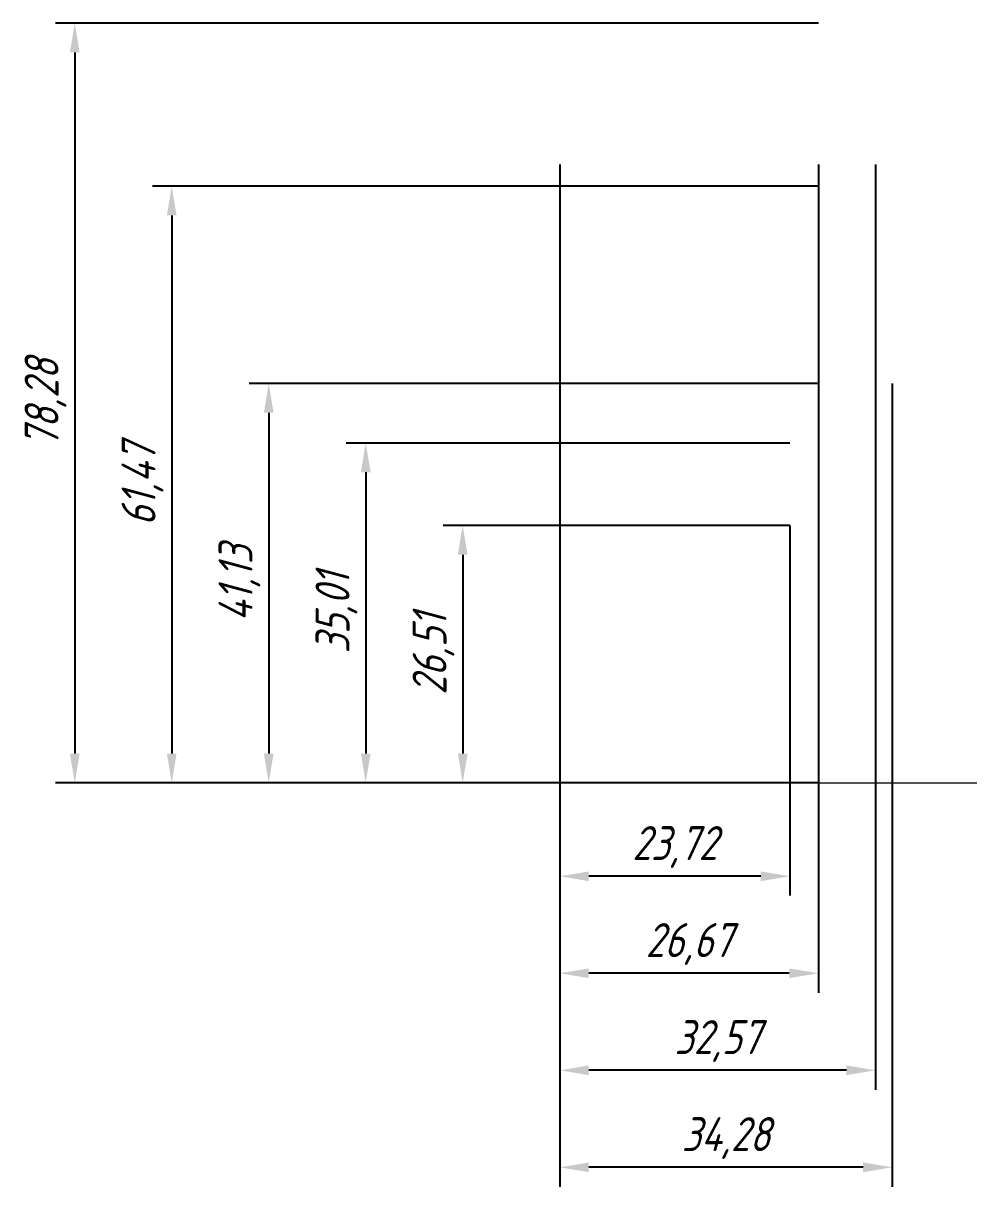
# Paper-space layout 'А1' of a CAD drawing. Header units: millimetres. Extents: x -63 to 840, y -1 to 593.
# Drawn here: x 391.1 to 489.4, y 293.3 to 413.2 of the extents above; entities that cross this region are included whole.
import ezdxf

# ---------------------------------------------------------------- set-up
doc = ezdxf.new("R2010")
doc.units = ezdxf.units.MM
doc.header["$LTSCALE"] = 0.5
doc.layers.get('0').update_dxf_attribs({"lineweight": 15})
doc.styles.add('GOST type A0', font='', dxfattribs={"oblique": 15, "height": 3.5})
doc.styles.get('GOST type A0').set_extended_font_data('GOST type A')
doc.dimstyles.new('GOST type A', dxfattribs={"dimtxt": 3.5, "dimasz": 3, "dimexe": 2, "dimexo": 0, "dimgap": 1, "dimtad": 1, "dimtoh": 1, "dimtxsty": 'GOST type A0', "dimcen": 0, "dimazin": 2, "dimtfac": 1, "dimtmove": 0, "dimatfit": 3, "dimfxl": 1, "dimarcsym": 0})

# ---------------------------------------------------------------- blocks, each defined once
blk = doc.blocks.new('*D12')
at = {"color": 0, "lineweight": -2, "transparency": 16777216}
for p, q in [((446.3979001768716, 361.462759938034), (446.3979001768716, 323.3177420953728)), ((470.1218129190855, 361.462759938034), (470.1218129190855, 323.3177420953728)), ((467.1218129190855, 325.3177420953728), (449.3979001768716, 325.3177420953728))]:
    blk.add_line(p, q, dxfattribs=at)
at = {"color": 0, "transparency": 16777216}
for points in [[(449.3979001768716, 325.8177420953728), (449.3979001768716, 324.8177420953728), (446.3979001768716, 325.3177420953728)], [(467.1218129190855, 325.8177420953728), (467.1218129190855, 324.8177420953728), (470.1218129190855, 325.3177420953728)]]:
    blk.add_solid(points, dxfattribs=at)
at = {"color": 0, "transparency": 16777216, "insert": (458.2598565479786, 328.3302420953728), "char_height": 3.5, "attachment_point": 5, "style": 'GOST type A0'}
blk.add_mtext('23,72', dxfattribs=at)
blk = doc.blocks.new('*D13')
at = {"color": 0, "lineweight": -2, "transparency": 16777216}
for p, q in [((446.3979001768716, 398.6828427976282), (446.3979001768716, 313.3177420953728)), ((473.0718145754272, 398.6828427976282), (473.0718145754272, 313.3177420953728)), ((470.0718145754272, 315.3177420953728), (449.3979001768716, 315.3177420953728))]:
    blk.add_line(p, q, dxfattribs=at)
at = {"color": 0, "transparency": 16777216}
for points in [[(449.3979001768716, 315.8177420953728), (449.3979001768716, 314.8177420953728), (446.3979001768716, 315.3177420953728)], [(470.0718145754272, 315.8177420953728), (470.0718145754272, 314.8177420953728), (473.0718145754272, 315.3177420953728)]]:
    blk.add_solid(points, dxfattribs=at)
at = {"color": 0, "transparency": 16777216, "insert": (459.7348573761494, 318.3302420953728), "char_height": 3.5, "attachment_point": 5, "style": 'GOST type A0'}
blk.add_mtext('26,67', dxfattribs=at)
blk = doc.blocks.new('*D14')
at = {"color": 0, "lineweight": -2, "transparency": 16777216}
for p, q in [((446.3979001768716, 398.6828427976282), (446.3979001768716, 303.3177420953728)), ((478.9652039798325, 398.6828427976282), (478.9652039798325, 303.3177420953728)), ((475.9652039798325, 305.3177420953728), (449.3979001768716, 305.3177420953728))]:
    blk.add_line(p, q, dxfattribs=at)
at = {"color": 0, "transparency": 16777216}
for points in [[(449.3979001768716, 305.8177420953728), (449.3979001768716, 304.8177420953728), (446.3979001768716, 305.3177420953728)], [(475.9652039798325, 305.8177420953728), (475.9652039798325, 304.8177420953728), (478.9652039798325, 305.3177420953728)]]:
    blk.add_solid(points, dxfattribs=at)
at = {"color": 0, "transparency": 16777216, "insert": (462.6815520783521, 308.3302420953728), "char_height": 3.5, "attachment_point": 5, "style": 'GOST type A0'}
blk.add_mtext('32,57', dxfattribs=at)
blk = doc.blocks.new('*D15')
at = {"color": 0, "lineweight": -2, "transparency": 16777216}
for p, q in [((446.3979001768716, 376.1077564175242), (446.3979001768716, 293.3177420953728)), ((480.6818156901509, 376.1077564175242), (480.6818156901509, 293.3177420953728)), ((477.6818156901509, 295.3177420953728), (449.3979001768716, 295.3177420953728))]:
    blk.add_line(p, q, dxfattribs=at)
at = {"color": 0, "transparency": 16777216}
for points in [[(449.3979001768716, 295.8177420953728), (449.3979001768716, 294.8177420953728), (446.3979001768716, 295.3177420953728)], [(477.6818156901509, 295.8177420953728), (477.6818156901509, 294.8177420953728), (480.6818156901509, 295.3177420953728)]]:
    blk.add_solid(points, dxfattribs=at)
at = {"color": 0, "transparency": 16777216, "insert": (463.5398579335113, 298.3302420953728), "char_height": 3.5, "attachment_point": 5, "style": 'GOST type A0'}
blk.add_mtext('34,28', dxfattribs=at)
blk = doc.blocks.new('*D16')
at = {"color": 0, "lineweight": -2, "transparency": 16777216}
for p, q in [((470.1218143877188, 361.4627599380341), (434.3979001768744, 361.4627599380341)), ((436.3979001768744, 358.4627599380341), (436.3979001768744, 337.9577420953732)), ((470.1218143877188, 334.9577420953732), (434.3979001768744, 334.9577420953732))]:
    blk.add_line(p, q, dxfattribs=at)
at = {"color": 0, "transparency": 16777216}
for points in [[(435.8979001768744, 358.4627599380341), (436.8979001768744, 358.4627599380341), (436.3979001768744, 361.4627599380341)], [(435.8979001768744, 337.9577420953732), (436.8979001768744, 337.9577420953732), (436.3979001768744, 334.9577420953732)]]:
    blk.add_solid(points, dxfattribs=at)
at = {"color": 0, "transparency": 16777216, "insert": (433.3854001768743, 348.2102510167035), "char_height": 3.5, "attachment_point": 5, "rotation": 90, "style": 'GOST type A0'}
blk.add_mtext('26,51', dxfattribs=at)
blk = doc.blocks.new('*D17')
at = {"color": 0, "lineweight": -2, "transparency": 16777216}
for p, q in [((470.1218133789632, 369.9627605061173), (424.3979001768744, 369.9627605061173)), ((426.3979001768744, 366.9627605061173), (426.3979001768744, 337.9577420953732)), ((470.1218143877188, 334.9577420953732), (424.3979001768744, 334.9577420953732))]:
    blk.add_line(p, q, dxfattribs=at)
at = {"color": 0, "transparency": 16777216}
for points in [[(425.8979001768744, 366.9627605061173), (426.8979001768744, 366.9627605061173), (426.3979001768744, 369.9627605061173)], [(425.8979001768744, 337.9577420953732), (426.8979001768744, 337.9577420953732), (426.3979001768744, 334.9577420953732)]]:
    blk.add_solid(points, dxfattribs=at)
at = {"color": 0, "transparency": 16777216, "insert": (423.3854001768743, 352.4602513007451), "char_height": 3.5, "attachment_point": 5, "rotation": 90, "style": 'GOST type A0'}
blk.add_mtext('35,01', dxfattribs=at)
blk = doc.blocks.new('*D18')
at = {"color": 0, "lineweight": -2, "transparency": 16777216}
for p, q in [((473.0718145754274, 376.0911058028107), (414.3979001768744, 376.0911058028107)), ((416.3979001768744, 373.0911058028107), (416.3979001768744, 337.9577420953732)), ((473.0718145754274, 334.9577420953732), (414.3979001768744, 334.9577420953732))]:
    blk.add_line(p, q, dxfattribs=at)
at = {"color": 0, "transparency": 16777216}
for points in [[(415.8979001768744, 373.0911058028107), (416.8979001768744, 373.0911058028107), (416.3979001768744, 376.0911058028107)], [(415.8979001768744, 337.9577420953732), (416.8979001768744, 337.9577420953732), (416.3979001768744, 334.9577420953732)]]:
    blk.add_solid(points, dxfattribs=at)
at = {"color": 0, "transparency": 16777216, "insert": (413.3854001768743, 355.5244239490918), "char_height": 3.5, "attachment_point": 5, "rotation": 90, "style": 'GOST type A0'}
blk.add_mtext('41,13', dxfattribs=at)
blk = doc.blocks.new('*D19')
at = {"color": 0, "lineweight": -2, "transparency": 16777216}
for p, q in [((473.061815690151, 396.4277564175241), (404.3979001768743, 396.4277564175241)), ((406.3979001768743, 393.4277564175241), (406.3979001768744, 337.9577420953734)), ((473.0718145754274, 334.9577420953734), (404.3979001768744, 334.9577420953734))]:
    blk.add_line(p, q, dxfattribs=at)
at = {"color": 0, "transparency": 16777216}
for points in [[(405.8979001768743, 393.4277564175241), (406.8979001768743, 393.4277564175241), (406.3979001768743, 396.4277564175241)], [(405.8979001768744, 337.9577420953734), (406.8979001768744, 337.9577420953734), (406.3979001768744, 334.9577420953734)]]:
    blk.add_solid(points, dxfattribs=at)
at = {"color": 0, "transparency": 16777216, "insert": (403.3854001768743, 365.6927492564486), "char_height": 3.5, "attachment_point": 5, "rotation": 90, "style": 'GOST type A0'}
blk.add_mtext('61,47', dxfattribs=at)
blk = doc.blocks.new('*D20')
at = {"color": 0, "lineweight": -2, "transparency": 16777216}
for p, q in [((473.0718145754274, 413.2328427976295), (394.3979001768743, 413.2328427976295)), ((396.3979001768743, 410.2328427976295), (396.3979001768744, 337.9577420953732)), ((473.0718145754274, 334.9577420953732), (394.3979001768744, 334.9577420953732))]:
    blk.add_line(p, q, dxfattribs=at)
at = {"color": 0, "transparency": 16777216}
for points in [[(395.8979001768743, 410.2328427976295), (396.8979001768743, 410.2328427976295), (396.3979001768743, 413.2328427976295)], [(395.8979001768744, 337.9577420953732), (396.8979001768744, 337.9577420953732), (396.3979001768744, 334.9577420953732)]]:
    blk.add_solid(points, dxfattribs=at)
at = {"color": 0, "transparency": 16777216, "insert": (393.3854001768743, 374.0952924465012), "char_height": 3.5, "attachment_point": 5, "rotation": 90, "style": 'GOST type A0'}
blk.add_mtext('78,28', dxfattribs=at)

psp = doc.layouts.new('А1')

# ---------------------------------------------------------------- linework, layer by layer
psp.add_line((446.3979001768716, 334.9577420953731), (489.3979001768716, 334.9577420953731))

# ---------------------------------------------------------------- dimensions: what is measured, and where the dimension line sits
for base, p1, p2, picture, middle in [((396.3979001768744, 334.9577420953732), (473.0718145754272, 413.2328427976293), (473.0718145754272, 334.9577420953731), '*D20', (393.3854001768743, 374.0952924465012)), ((406.3979001768744, 334.9577420953734), (473.0618156901508, 396.4277564175239), (473.0718145754272, 334.9577420953732), '*D19', (403.3854001768743, 365.6927492564486)), ((416.3979001768744, 334.9577420953732), (473.0718145754272, 376.0911058028105), (473.0718145754272, 334.9577420953731), '*D18', (413.3854001768743, 355.5244239490918)), ((426.3979001768744, 334.9577420953732), (470.121813378963, 369.9627605061171), (470.1218143877186, 334.9577420953731), '*D17', (423.3854001768743, 352.4602513007451)), ((436.3979001768744, 334.9577420953732), (470.1218143877186, 361.462759938034), (470.1218143877186, 334.9577420953731), '*D16', (433.3854001768743, 348.2102510167035))]:
    dim = psp.add_linear_dim(base=base, p1=p1, p2=p2, angle=90, dimstyle='GOST type A')
    dim.commit()
    dim.dimension.update_dxf_attribs({"geometry": picture, "text_midpoint": middle})
for base, p1, p2, picture, middle in [((446.3979001768716, 315.3177420953728), (473.0718145754272, 398.6828427976282), (446.3979001768716, 398.6828427976282), '*D13', (459.7348573761494, 318.3302420953728)), ((446.3979001768716, 305.3177420953728), (478.9652039798325, 398.6828427976282), (446.3979001768716, 398.6828427976282), '*D14', (462.6815520783521, 308.3302420953728)), ((446.3979001768716, 295.3177420953728), (480.6818156901509, 376.1077564175242), (446.3979001768716, 376.1077564175242), '*D15', (463.5398579335113, 298.3302420953728)), ((446.3979001768716, 325.3177420953728), (470.1218129190855, 361.462759938034), (446.3979001768716, 361.462759938034), '*D12', (458.2598565479786, 328.3302420953728))]:
    dim = psp.add_linear_dim(base=base, p1=p1, p2=p2, dimstyle='GOST type A')
    dim.commit()
    dim.dimension.update_dxf_attribs({"geometry": picture, "text_midpoint": middle})

doc.saveas('drawing.dxf')
